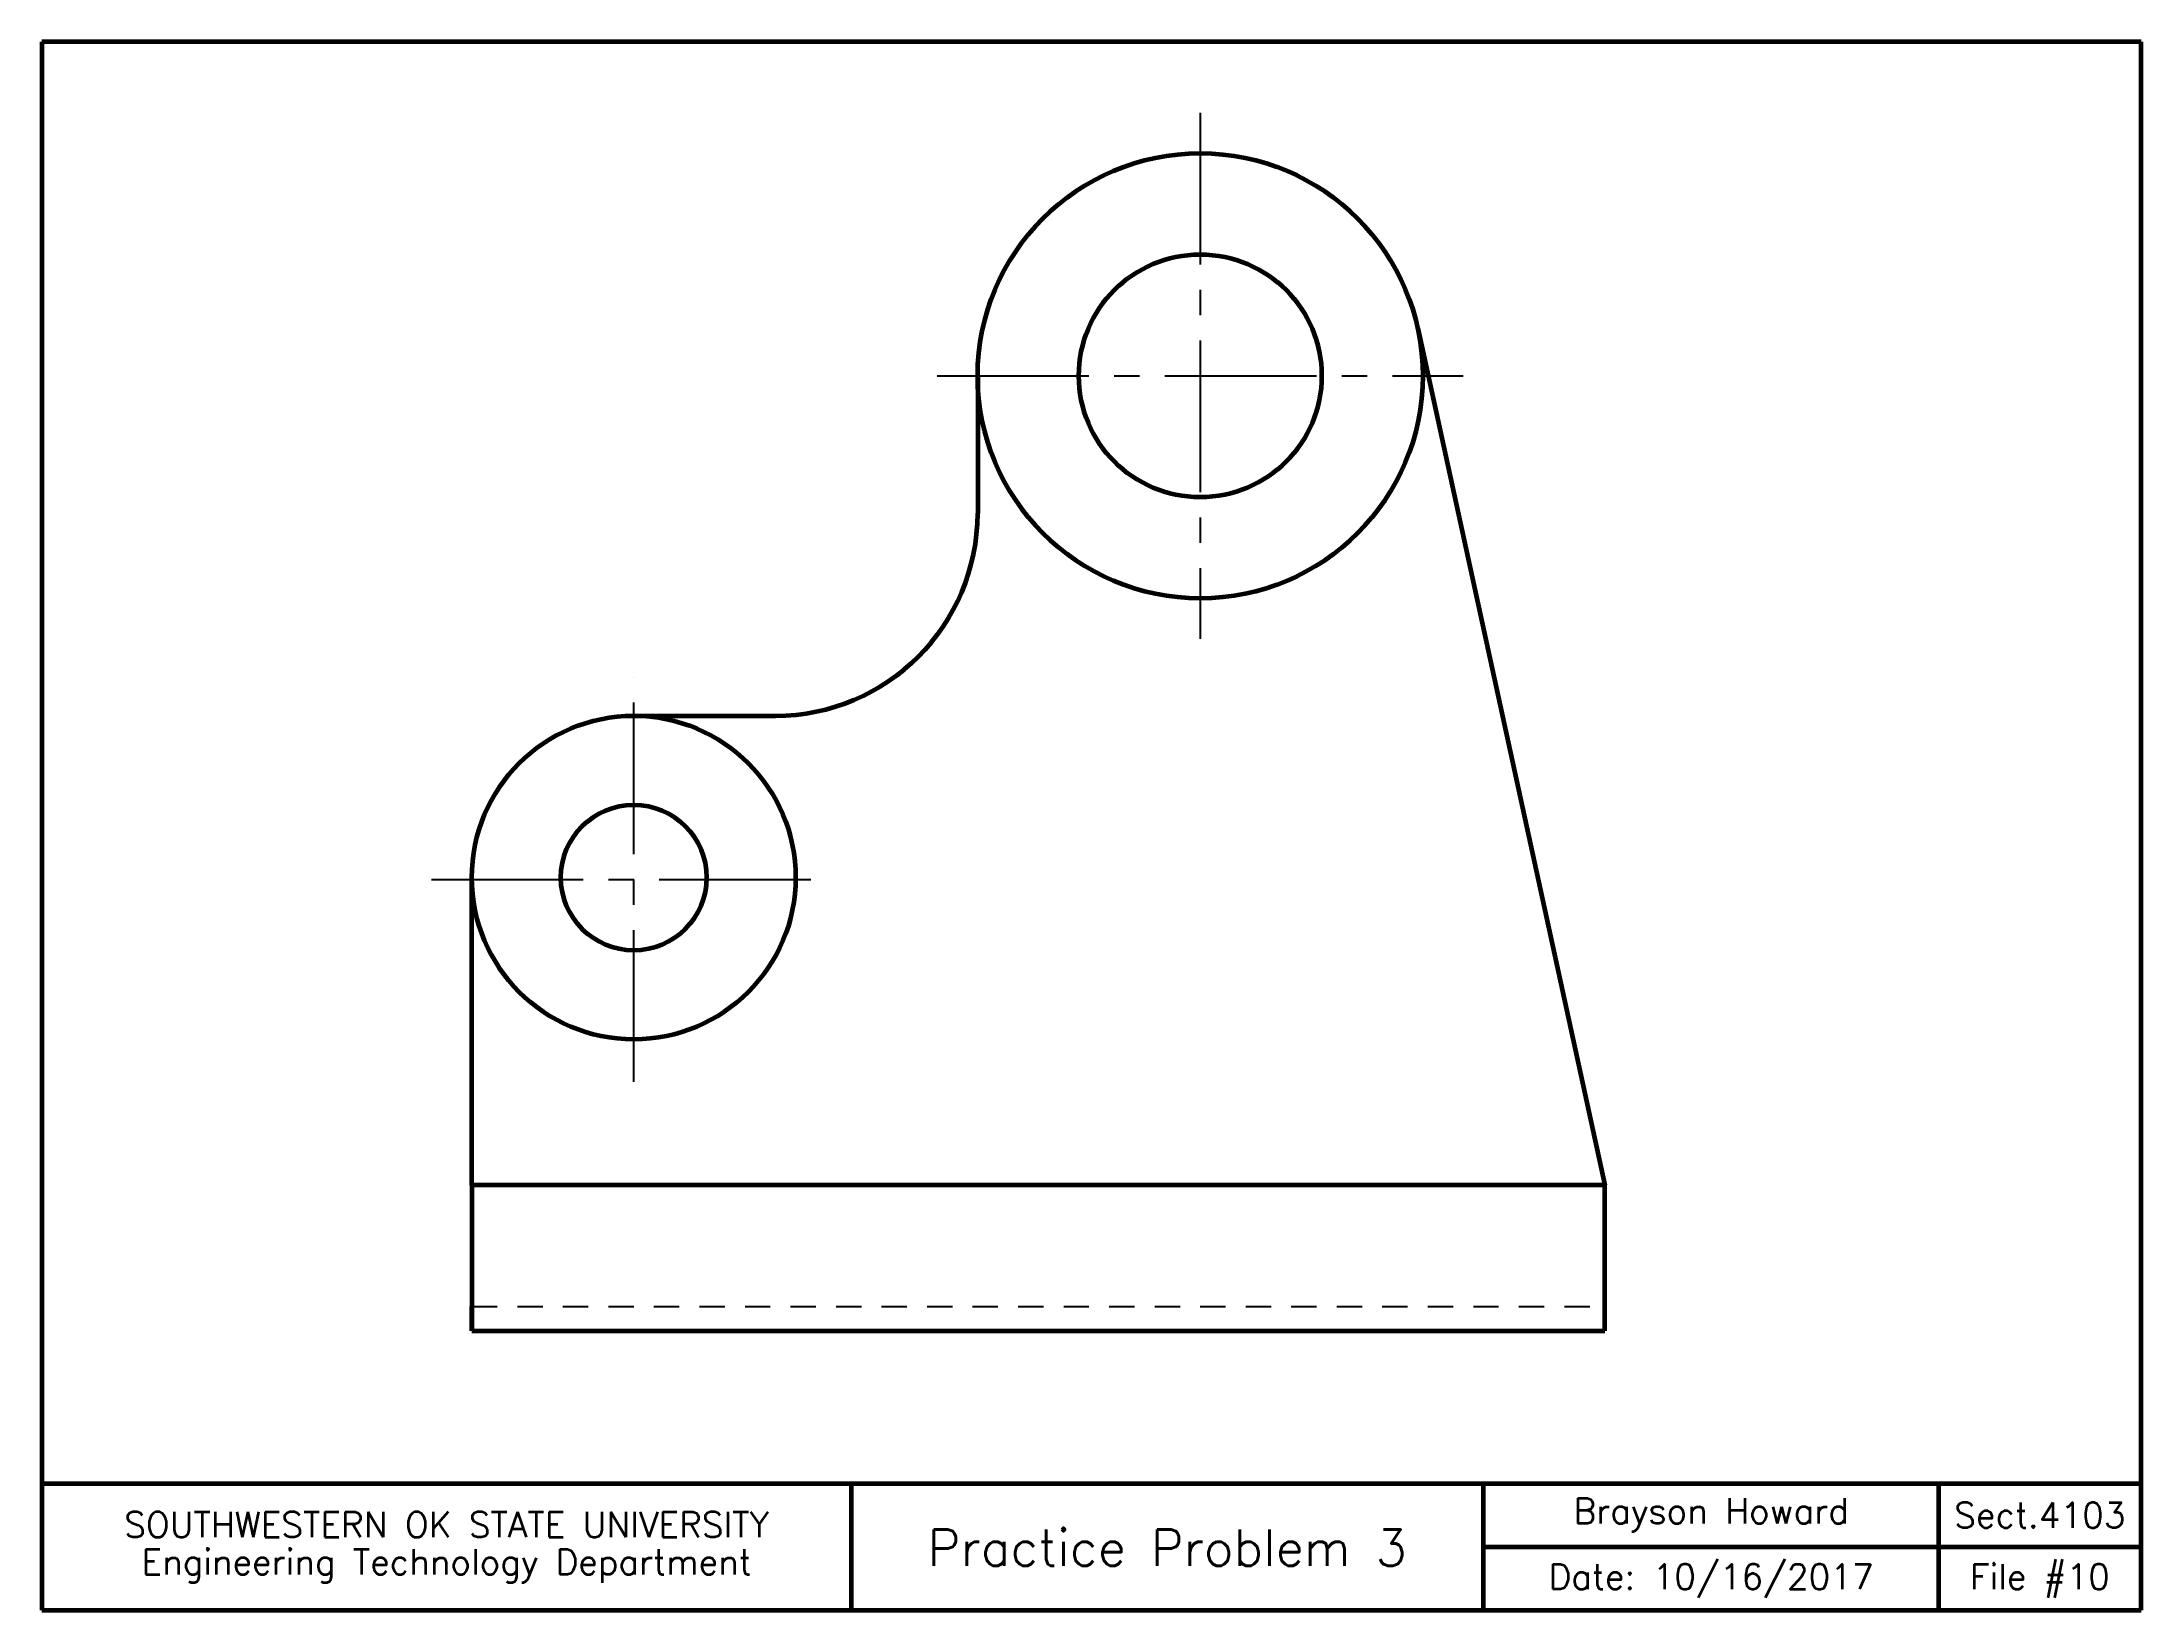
# Model space of a CAD drawing. Header units: inches. Extents: x 0 to 10.4, y 0 to 7.8.
import ezdxf
from ezdxf.enums import TextEntityAlignment as Align

# ---------------------------------------------------------------- set-up
doc = ezdxf.new("R2010")
doc.units = ezdxf.units.IN
doc.header["$MEASUREMENT"] = 0
doc.linetypes.add('CENTER2', pattern=[1.125, 0.75, -0.125, 0.125, -0.125])
doc.linetypes.add('HIDDEN2', pattern=[0.1875, 0.125, -0.0625])
doc.layers.add('Borders', color=1, linetype='Continuous', lineweight=60)
doc.layers.add('Object', color=7, linetype='Continuous', lineweight=60)
for name, color, linetype in [('Center', 5, 'CENTER2'), ('Hidden', 104, 'HIDDEN2'), ('Text', 5, 'Continuous')]:
    doc.layers.add(name, color=color, linetype=linetype)
doc.styles.add('Romans', font='romans.shx')

msp = doc.modelspace()

# ---------------------------------------------------------------- linework, layer by layer
at = {"layer": 'Borders'}
for p, q in [((10.375, 7.75), (0, 7.75)), ((0, 7.75), (0, 0)), ((10.375, 0), (10.375, 7.75)), ((0, 0.625), (10.375, 0.625)), ((4, 0.625), (4, 0)), ((7.125, 0), (7.125, 0.625)), ((9.375, 0), (9.375, 0.625)), ((7.125, 0.312), (10.375, 0.312)), ((0, 0), (10.375, 0))]:
    msp.add_line(p, q, dxfattribs=at)
at = {"layer": 'Center'}
for p, q in [((5.725, 7.4), (5.725, 4.8)), ((4.425, 6.1), (7.025, 6.1)), ((2.925, 2.61), (2.925, 4.61)), ((1.925, 3.61), (3.925, 3.61))]:
    msp.add_line(p, q, dxfattribs=at)
at = {"layer": 'Hidden'}
msp.add_line((2.125, 1.5), (7.725, 1.5), dxfattribs=at)
at = {"layer": 'Object'}
for p, q in [((6.8, 6.335), (7.725, 2.1)), ((4.625, 6.1), (4.625, 5.42)), ((2.925, 4.42), (3.625, 4.42)), ((2.125, 2.1), (2.125, 3.62)), ((7.725, 2.1), (2.125, 2.1)), ((2.125, 2.1), (2.125, 1.38)), ((7.725, 2.1), (5.725, 2.1)), ((7.725, 1.38), (7.725, 2.1)), ((2.125, 1.38), (2.125, 1.5)), ((2.125, 1.38), (7.725, 1.38))]:
    msp.add_line(p, q, dxfattribs=at)
for centre, radius in [((5.725, 6.1), 1.1), ((5.725, 6.1), 0.6), ((2.925, 3.62), 0.8), ((2.925, 3.62), 0.36)]:
    msp.add_circle(centre, radius, dxfattribs=at)
msp.add_arc((3.625, 5.42), 1, 270, 0, dxfattribs=at)

# ---------------------------------------------------------------- texts
at = {"layer": 'Text', "style": 'Romans'}
for s, height, p in [('Brayson Howard', 0.125, (8.25, 0.469)), ('Sect.4103', 0.125, (9.875, 0.469)), ('SOUTHWESTERN OK STATE UNIVERSITY', 0.125, (2, 0.422)), ('Practice Problem 3', 0.18, (5.562, 0.312)), ('Engineering Technology Department', 0.125, (2, 0.22)), ('Date: 10/16/2017', 0.125, (8.25, 0.156)), ('File #10', 0.125, (9.875, 0.156))]:
    msp.add_text(s, height=height, dxfattribs=at).set_placement(p, align=Align.MIDDLE)

doc.saveas('drawing.dxf')
